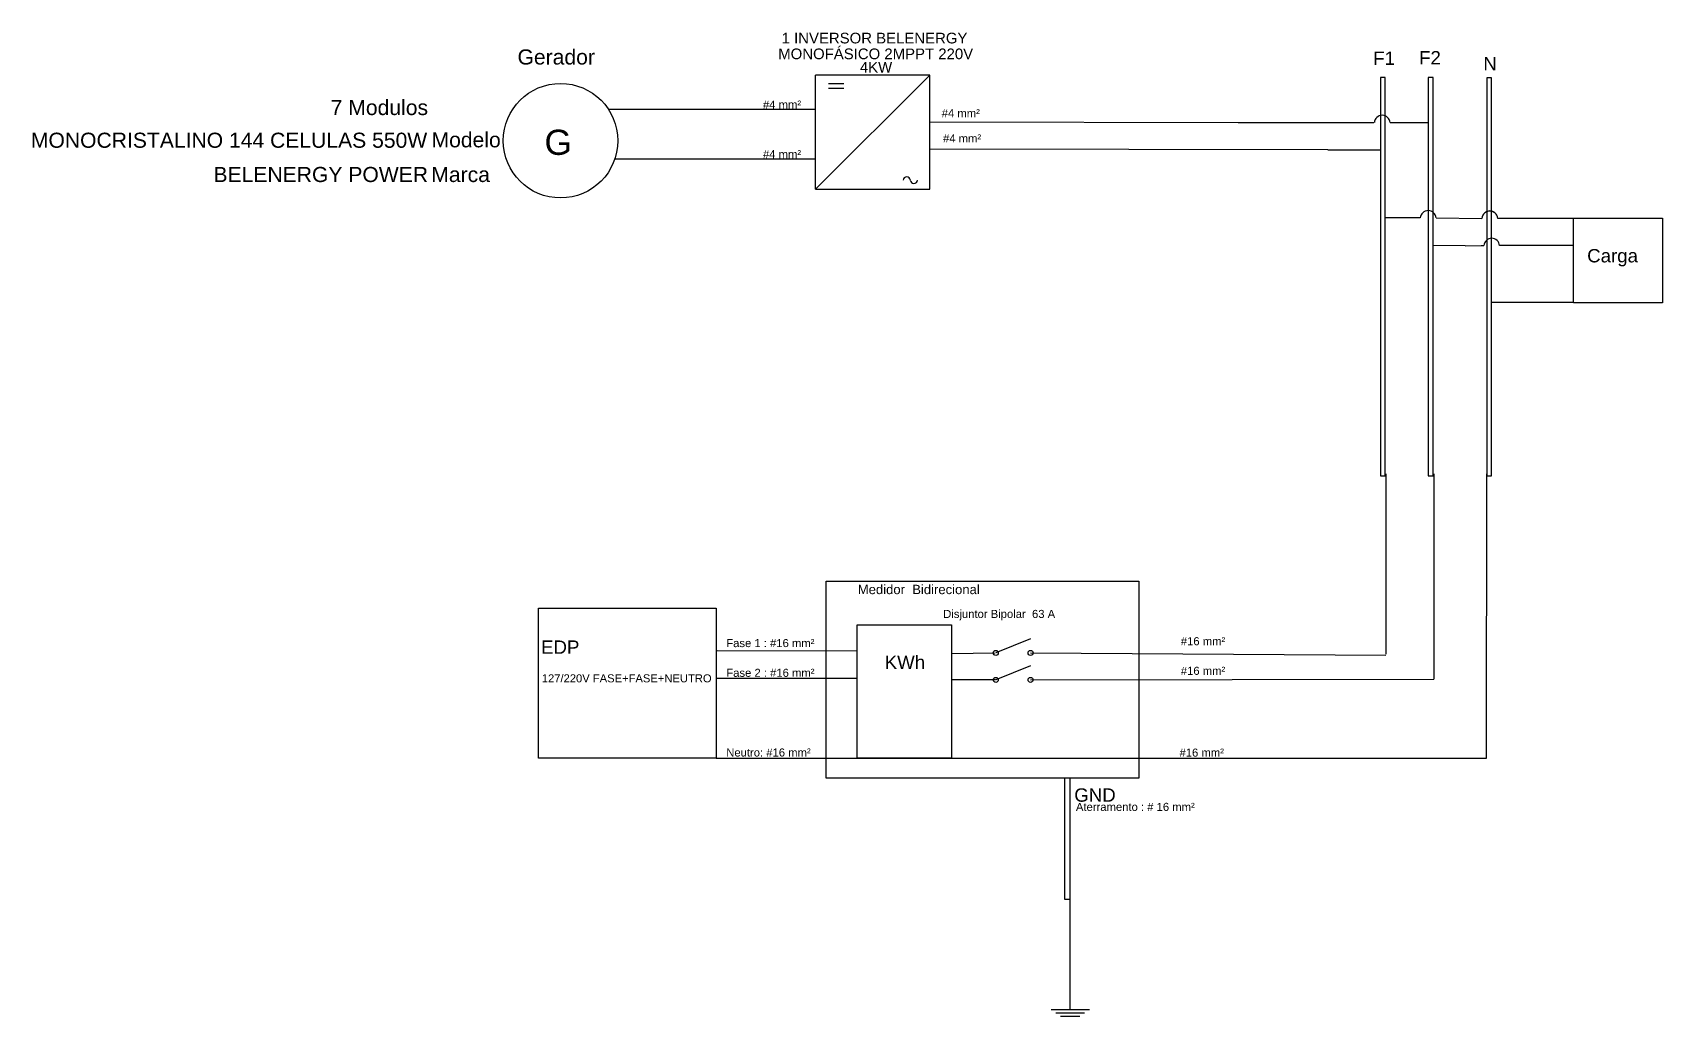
# Model space of a CAD drawing. Header units: millimetres. Extents: x 3942 to 32665, y 1889 to 19236.
import ezdxf

# ---------------------------------------------------------------- set-up
doc = ezdxf.new("R2010")
doc.units = ezdxf.units.MM
doc.styles.add('arial', font='arial.ttf')
doc.styles.get("Standard").update_dxf_attribs({"font": 'arial.ttf'})

msp = doc.modelspace()

# ---------------------------------------------------------------- linework, layer by layer
for p, q in [((19753, 18485), (17741, 18485)), ((19753, 18485), (17741, 16477)), ((17741, 16475), (17741, 18485)), ((19753, 16475), (19753, 18485)), ((27696, 18442), (27696, 11422)), ((27780, 18442), (27696, 18442)), ((27780, 11422), (27780, 18442)), ((28539, 18442), (28539, 12541)), ((28623, 18442), (28539, 18442)), ((28539, 18442), (28539, 11422)), ((28623, 18442), (28539, 18442)), ((28623, 12541), (28623, 18442)), ((28623, 11422), (28623, 18442)), ((29569, 18441), (29569, 12540)), ((29653, 18441), (29569, 18441)), ((29569, 18441), (29569, 11421)), ((29653, 18441), (29569, 18441)), ((29653, 12540), (29653, 18441)), ((29653, 11421), (29653, 18441)), ((17968, 18341), (18237, 18341)), ((17968, 18259), (18237, 18259)), ((17741, 17880), (14094, 17880)), ((25187, 17647), (19753, 17657)), ((27582, 17647), (25187, 17647)), ((27866, 17651), (28539, 17651)), ((17741, 17005), (14203, 17005)), ((26767, 17169), (19753, 17180)), ((26767, 17169), (27694, 17169)), ((17741, 16475), (19753, 16475)), ((28396, 15970), (27780, 15970)), ((28675, 15970), (29485, 15961)), ((29762, 15964), (31031, 15964)), ((31031, 15964), (31099, 15964)), ((29191, 15476), (28620, 15480)), ((29191, 15476), (29469, 15480)), ((29469, 15480), (29519, 15482)), ((29796, 15486), (30755, 15486)), ((30755, 15486), (31099, 15486)), ((29653, 14485), (31099, 14485)), ((27696, 11422), (27780, 11422)), ((27793, 11455), (27793, 8274)), ((28539, 11422), (28623, 11422)), ((28636, 11455), (28636, 7837)), ((29567, 6442), (29571, 11454)), ((29569, 11421), (29653, 11421)), ((15994, 8334), (15989, 8334)), ((18474, 8330), (16009, 8334)), ((21531, 8544), (20916, 8298)), ((20907, 8294), (20129, 8284)), ((21531, 8070), (20916, 7823)), ((21531, 8298), (27793, 8261)), ((15994, 7846), (15989, 7846)), ((18474, 7845), (15994, 7846)), ((20909, 7823), (20135, 7824)), ((21531, 7823), (28636, 7837)), ((15989, 6442), (29567, 6442))]:
    msp.add_line(p, q)
at = {"color": 3}
for p, q in [((22128, 6091), (22128, 3959)), ((22229, 3959), (22229, 6091)), ((22128, 3958), (22229, 3958)), ((22229, 2016), (22229, 3959)), ((22566, 2007), (21892, 2007)), ((22482, 1948), (21976, 1948)), ((22398, 1889), (22060, 1889))]:
    msp.add_line(p, q, dxfattribs=at)
for points in [[(31099, 15964), (32665, 15964), (32665, 14472), (31099, 14472)], [(17927, 9561), (23440, 9561), (23440, 6089), (17927, 6089)], [(12857, 9088), (15989, 9088), (15989, 6442), (12857, 6442)], [(18474, 8791), (20135, 8791), (20135, 6445), (18474, 6445)]]:
    msp.add_lwpolyline(points, close=True)
for centre, radius in [((13247, 17330), 1009), ((20916, 8298), 44), ((21531, 8298), 44), ((20916, 7823), 44), ((21531, 7823), 44)]:
    msp.add_circle(centre, radius)
for centre, radius, start, end in [((27727, 17639), 139, 4.8424, 175.1498), ((19348, 16629), 63.4, 3.9499, 176.0501), ((19474, 16638), 63.4, 183.9499, 356.0501), ((28537, 15958), 139, 4.8257, 175.1743), ((29624, 15949), 139, 4.8263, 175.1497), ((29624, 15952), 139, 4.8263, 175.1497), ((29657, 15470), 139, 4.8263, 175.1497)]:
    msp.add_arc(centre, radius, start, end)

# ---------------------------------------------------------------- texts
for s, height, p in [(' MONOFÁSICO 2MPPT 220V', 188.29, (17010, 18767)), ('1 INVERSOR BELENERGY', 188.29, (17143, 19045)), ('4KW', 188.3, (18522, 18531)), ('F1', 235.4, (27568, 18666)), ('F2', 235.4, (28377, 18675)), ('N', 235, (29509, 18571)), ('#4 mm²', 142, (16814, 17896)), ('#4 mm²', 142, (19964, 17744)), ('G', 444, (12963, 17080)), ('#4 mm²', 142, (19987, 17299)), ('#4 mm²', 142, (16814, 17021)), ('Carga', 235.4, (31339, 15184)), ('Medidor  Bidirecional', 164.76, (18485, 9335)), ('Disjuntor Bipolar  63 A', 141.98, (19990, 8915)), ('EDP', 235.4, (12903, 8283)), ('Fase 1 : #16 mm²', 141.98, (16167, 8401)), ('#16 mm²', 142, (24178, 8434)), ('KWh', 235.4, (18959, 8016)), ('#16 mm²', 142, (24178, 7912)), ('127/220V FASE+FASE+NEUTRO', 141.22, (12916, 7780)), ('Fase 2 : #16 mm²', 141.98, (16168, 7877)), ('Neutro: #16 mm²', 141.98, (16167, 6472)), ('#16 mm²', 142, (24155, 6470)), ('GND', 235.4, (22300, 5675)), ('Aterramento : # 16 mm²', 141.98, (22329, 5513))]:
    msp.add_text(s, height=height).set_placement(p)
at = {"style": 'arial'}
for s, p in [('Gerador ', (12488, 18673)), ('Modelo', (10973, 17213)), ('Marca', (10969, 16601))]:
    msp.add_text(s, height=266.2, dxfattribs=at).set_placement(p)
at = {"color": 2, "style": 'arial'}
for s, height, p in [('7 Modulos', 266.2, (9196, 17782)), ('MONOCRISTALINO 144 CELULAS 550W', 266.22, (3912, 17205)), ('BELENERGY POWER', 266.22, (7130, 16601))]:
    msp.add_text(s, height=height, dxfattribs=at).set_placement(p)

doc.saveas('drawing.dxf')
